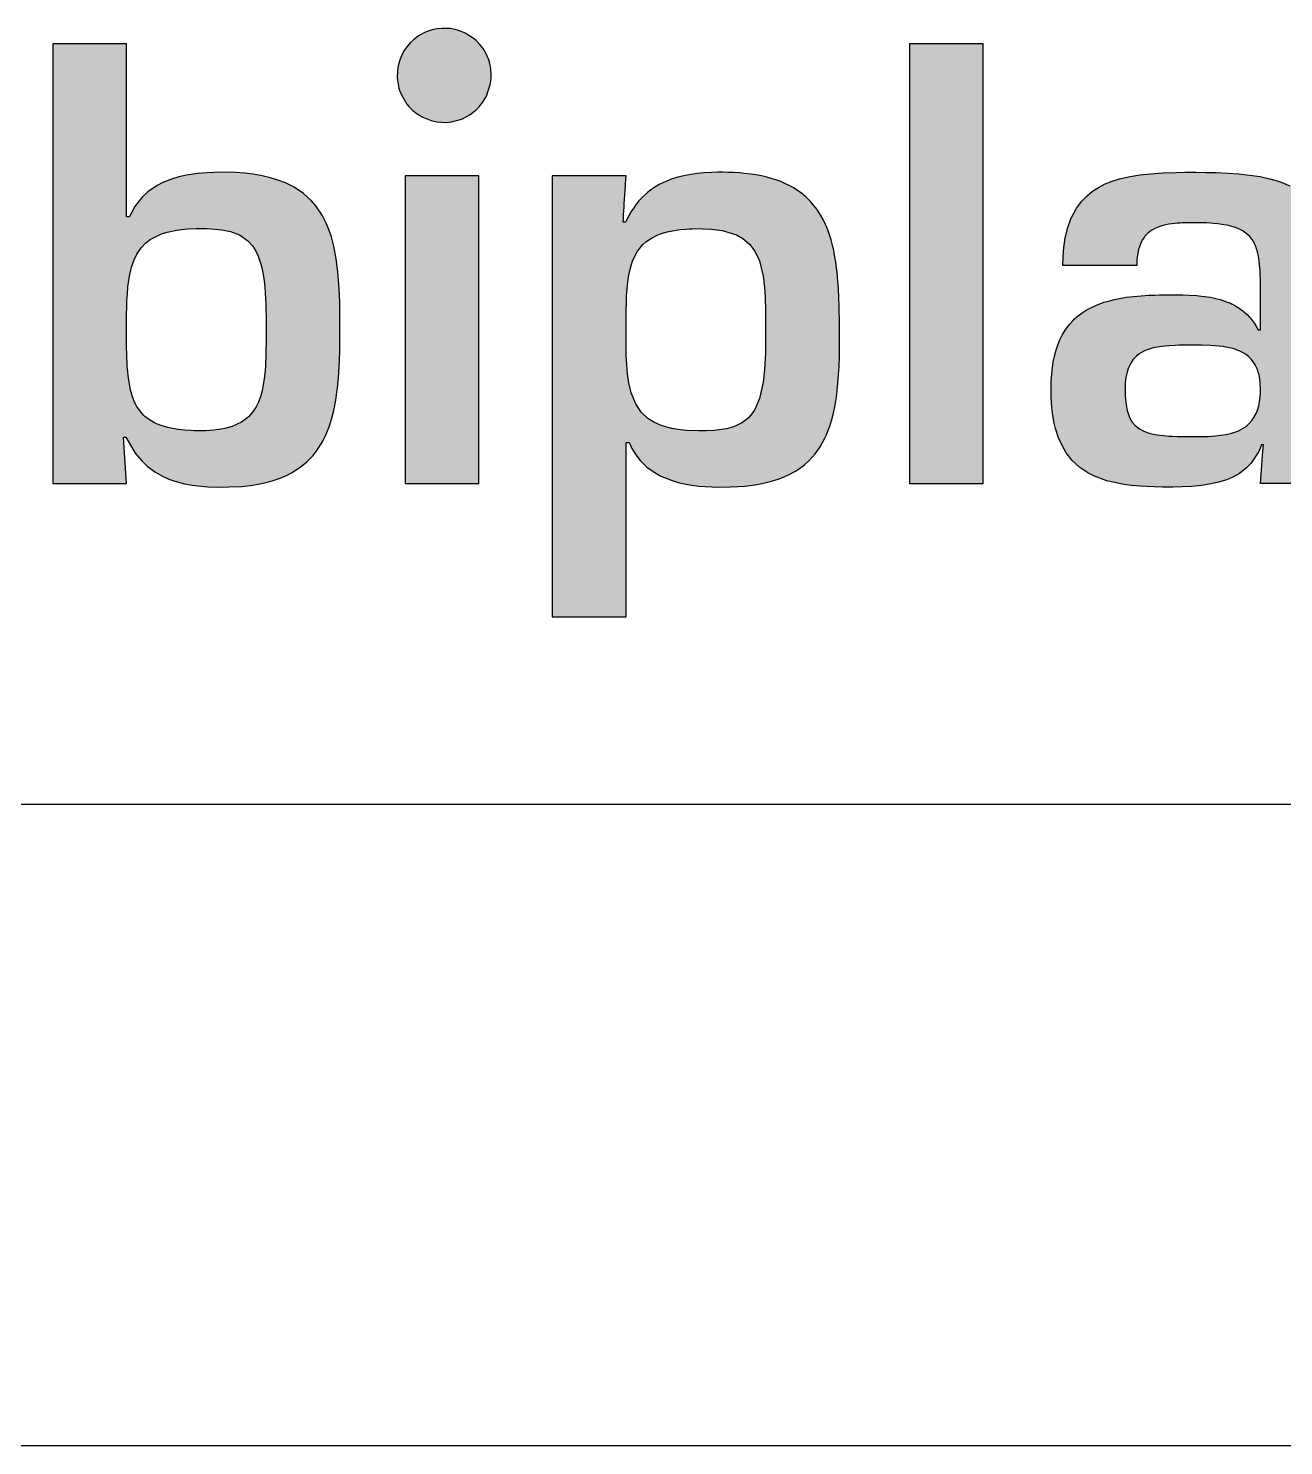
# Model space of a CAD drawing. Header units: millimetres. Extents: x -6000 to 67338, y -125 to 21000.
# Drawn here: x 51142 to 53099, y 0 to 2210 of the extents above; entities that cross this region are included whole.
import ezdxf
from ezdxf.enums import TextEntityAlignment as Align

# ---------------------------------------------------------------- set-up
doc = ezdxf.new("R2010")
doc.units = ezdxf.units.MM
doc.header["$LTSCALE"] = 50
for name, color, linetype in [('00KAD025', 2, 'Continuous'), ('00KAD070', 5, 'Continuous'), ('BL$2----', 7, 'Continuous'), ('BL$4----', 7, 'Continuous')]:
    doc.layers.add(name, color=color, linetype=linetype)
doc.styles.add('STABICAD-025', font='ISOCP.SHX', dxfattribs={"height": 125})
doc.styles.add('STABICAD-035', font='ISOCP.SHX', dxfattribs={"height": 175})
doc.styles.add('STABICAD-050', font='ISOCP.SHX', dxfattribs={"height": 250})

# ---------------------------------------------------------------- blocks, each defined once
blk = doc.blocks.new('A4-LANDSCAPE')
at = {"layer": '00KAD025', "linetype": 'Continuous'}
blk.add_line((0, 0), (297, 0), dxfattribs=at)
at = {"layer": '00KAD070', "linetype": 'Continuous'}
blk.add_line((10, 10), (287, 10), dxfattribs=at)
blk = doc.blocks.new('tb.logo')
h = blk.add_hatch(color=152)
h.paths.add_polyline_path([(22.567, 4.798), (21.415, 4.798), (21.415, 0), (22.567, 0)])
h.paths.add_polyline_path([(21.977, 5.633), (22.065, 5.632), (22.139, 5.64), (22.258, 5.669), (22.312, 5.689), (22.432, 5.754), (22.518, 5.821), (22.575, 5.879), (22.635, 5.957), (22.684, 6.04), (22.748, 6.239), (22.758, 6.323), (22.759, 6.384), (22.752, 6.468), (22.736, 6.549), (22.719, 6.606), (22.674, 6.709), (22.63, 6.781), (22.577, 6.849), (22.521, 6.906), (22.476, 6.944), (22.396, 6.999), (22.361, 7.018), (22.307, 7.043), (22.231, 7.07), (22.193, 7.08), (22.146, 7.089), (22.119, 7.093), (22.109, 7.094), (21.99, 7.098), (21.914, 7.09), (21.836, 7.074), (21.744, 7.043), (21.624, 6.979), (21.545, 6.919), (21.502, 6.879), (21.44, 6.807), (21.403, 6.753), (21.37, 6.693), (21.337, 6.618), (21.312, 6.535), (21.303, 6.489), (21.296, 6.442), (21.293, 6.324), (21.3, 6.257), (21.319, 6.166), (21.334, 6.12), (21.358, 6.061), (21.444, 5.918), (21.476, 5.879), (21.538, 5.817), (21.605, 5.764), (21.691, 5.712), (21.823, 5.66), (21.911, 5.64)])
h = blk.add_hatch(color=152)
h.paths.add_polyline_path([(17.074, 6.855), (15.922, 6.855), (15.922, 0), (17.074, 0), (17.028, 0.722), (17.064, 0.722), (17.21, 0.472), (17.31, 0.353), (17.395, 0.271), (17.514, 0.182), (17.633, 0.115), (17.733, 0.07), (17.827, 0.037), (17.976, -0.002), (18.097, -0.024), (18.19, -0.036), (18.339, -0.049), (18.5, -0.054), (18.668, -0.053), (18.867, -0.043), (19.006, -0.028), (19.126, -0.009), (19.292, 0.028), (19.372, 0.051), (19.468, 0.085), (19.578, 0.132), (19.657, 0.173), (19.803, 0.269), (19.885, 0.337), (19.982, 0.438), (20.042, 0.514), (20.128, 0.65), (20.187, 0.769), (20.233, 0.887), (20.274, 1.018), (20.304, 1.137), (20.335, 1.3), (20.353, 1.424), (20.361, 1.486), (20.376, 1.649), (20.387, 1.818), (20.392, 1.925), (20.396, 2.071), (20.399, 2.253), (20.4, 2.457), (20.4, 2.647), (20.397, 2.824), (20.389, 3.04), (20.369, 3.304), (20.343, 3.504), (20.305, 3.702), (20.266, 3.849), (20.233, 3.947), (20.192, 4.05), (20.122, 4.187), (20.022, 4.333), (19.958, 4.407), (19.83, 4.523), (19.685, 4.621), (19.551, 4.687), (19.432, 4.733), (19.318, 4.768), (19.19, 4.798), (19.045, 4.822), (18.912, 4.838), (18.774, 4.848), (18.575, 4.853), (18.446, 4.852), (18.327, 4.847), (18.186, 4.834), (18.01, 4.808), (17.891, 4.782), (17.789, 4.752), (17.638, 4.692), (17.551, 4.647), (17.407, 4.549), (17.324, 4.472), (17.268, 4.41), (17.202, 4.318), (17.154, 4.233), (17.121, 4.162), (17.119, 4.159), (17.074, 4.159), (17.074, 4.221), (17.074, 4.467)])
h.paths.add_polyline_path([(17.444, 3.807), (17.619, 3.894), (17.707, 3.921), (17.856, 3.952), (17.93, 3.961), (18.023, 3.97), (18.157, 3.976), (18.331, 3.975), (18.451, 3.968), (18.557, 3.957), (18.695, 3.929), (18.833, 3.878), (18.966, 3.787), (19.039, 3.706), (19.09, 3.624), (19.127, 3.544), (19.168, 3.422), (19.187, 3.342), (19.217, 3.167), (19.229, 3.057), (19.236, 2.975), (19.245, 2.8), (19.247, 2.703), (19.248, 2.612), (19.249, 2.518), (19.249, 2.419), (19.249, 2.365), (19.249, 2.32), (19.249, 2.266), (19.245, 1.991), (19.241, 1.892), (19.238, 1.839), (19.232, 1.756), (19.22, 1.639), (19.205, 1.539), (19.186, 1.444), (19.161, 1.355), (19.124, 1.257), (19.094, 1.198), (19.038, 1.113), (18.973, 1.04), (18.923, 0.998), (18.863, 0.958), (18.8, 0.924), (18.719, 0.891), (18.606, 0.859), (18.55, 0.848), (18.435, 0.832), (18.308, 0.824), (18.207, 0.822), (18.128, 0.824), (18.068, 0.826), (17.977, 0.832), (17.877, 0.844), (17.79, 0.858), (17.718, 0.873), (17.613, 0.905), (17.523, 0.941), (17.429, 0.995), (17.35, 1.056), (17.29, 1.122), (17.236, 1.2), (17.205, 1.257), (17.166, 1.354), (17.135, 1.462), (17.107, 1.61), (17.097, 1.685), (17.091, 1.749), (17.085, 1.829), (17.082, 1.889), (17.079, 1.957), (17.076, 2.04), (17.075, 2.1), (17.074, 2.165), (17.074, 2.21), (17.074, 2.263), (17.074, 2.492), (17.074, 2.652), (17.076, 2.734), (17.08, 2.85), (17.086, 2.952), (17.096, 3.068), (17.12, 3.234), (17.152, 3.374), (17.193, 3.491), (17.236, 3.579), (17.3, 3.675), (17.368, 3.747)], flags=16)
blk.add_hatch(color=152).paths.add_polyline_path([(29.276, 0), (30.427, 0), (30.427, 6.855), (29.276, 6.855)])
h = blk.add_hatch(color=152)
h.paths.add_polyline_path([(23.709, -2.075), (24.86, -2.075), (24.86, 0.64), (24.907, 0.64), (24.949, 0.546), (25.01, 0.449), (25.078, 0.362), (25.186, 0.257), (25.281, 0.186), (25.402, 0.117), (25.579, 0.046), (25.688, 0.014), (25.88, -0.024), (25.992, -0.038), (26.296, -0.054), (26.486, -0.053), (26.6, -0.047), (26.71, -0.038), (26.875, -0.017), (26.95, -0.004), (27.022, 0.01), (27.129, 0.037), (27.233, 0.071), (27.326, 0.106), (27.391, 0.136), (27.502, 0.196), (27.562, 0.235), (27.639, 0.292), (27.715, 0.36), (27.81, 0.466), (27.887, 0.575), (27.961, 0.71), (27.985, 0.761), (28.007, 0.816), (28.036, 0.894), (28.067, 0.997), (28.093, 1.098), (28.118, 1.223), (28.138, 1.345), (28.152, 1.451), (28.163, 1.564), (28.173, 1.699), (28.18, 1.828), (28.185, 1.981), (28.187, 2.107), (28.187, 2.24), (28.187, 2.308), (28.187, 2.4), (28.187, 2.483), (28.186, 2.572), (28.184, 2.679), (28.182, 2.772), (28.178, 2.886), (28.171, 3.046), (28.158, 3.215), (28.149, 3.304), (28.142, 3.361), (28.136, 3.413), (28.129, 3.46), (28.117, 3.529), (28.105, 3.599), (28.092, 3.658), (28.079, 3.714), (28.068, 3.759), (28.056, 3.802), (28.032, 3.877), (28.005, 3.955), (27.994, 3.983), (27.971, 4.037), (27.933, 4.116), (27.897, 4.181), (27.857, 4.246), (27.819, 4.298), (27.784, 4.343), (27.742, 4.392), (27.696, 4.439), (27.66, 4.472), (27.629, 4.499), (27.608, 4.516), (27.539, 4.567), (27.481, 4.604), (27.411, 4.644), (27.335, 4.681), (27.271, 4.708), (27.211, 4.73), (27.138, 4.754), (27.055, 4.777), (26.972, 4.796), (26.885, 4.812), (26.804, 4.825), (26.705, 4.837), (26.634, 4.843), (26.531, 4.849), (26.454, 4.852), (26.373, 4.853), (26.285, 4.853), (26.192, 4.85), (26.071, 4.844), (25.976, 4.835), (25.872, 4.821), (25.785, 4.805), (25.738, 4.795), (25.665, 4.776), (25.562, 4.744), (25.519, 4.727), (25.446, 4.696), (25.376, 4.661), (25.311, 4.622), (25.247, 4.579), (25.187, 4.532), (25.119, 4.469), (25.056, 4.401), (25.009, 4.342), (24.979, 4.3), (24.941, 4.242), (24.904, 4.179), (24.875, 4.124), (24.857, 4.088), (24.852, 4.077), (24.815, 4.077), (24.819, 4.135), (24.822, 4.187), (24.826, 4.257), (24.83, 4.311), (24.833, 4.36), (24.838, 4.435), (24.842, 4.503), (24.846, 4.573), (24.85, 4.63), (24.852, 4.66), (24.857, 4.749), (24.86, 4.798), (23.709, 4.798)])
h.paths.add_polyline_path([(24.939, 3.401), (24.966, 3.481), (25.038, 3.623), (25.062, 3.657), (25.124, 3.728), (25.167, 3.767), (25.254, 3.827), (25.356, 3.878), (25.413, 3.899), (25.499, 3.924), (25.583, 3.942), (25.639, 3.952), (25.702, 3.96), (25.795, 3.969), (25.866, 3.973), (25.924, 3.975), (26.19, 3.969), (26.357, 3.947), (26.581, 3.878), (26.682, 3.821), (26.784, 3.735), (26.868, 3.623), (26.939, 3.472), (26.997, 3.234), (27.018, 3.056), (27.028, 2.901), (27.034, 2.698), (27.036, 2.552), (27.036, 2.274), (27.033, 2.037), (27.019, 1.773), (26.997, 1.58), (26.941, 1.329), (26.867, 1.156), (26.82, 1.085), (26.762, 1.019), (26.662, 0.944), (26.536, 0.886), (26.425, 0.856), (26.229, 0.83), (26.108, 0.824), (25.988, 0.823), (25.804, 0.829), (25.711, 0.838), (25.572, 0.859), (25.421, 0.899), (25.302, 0.95), (25.199, 1.015), (25.097, 1.111), (25.011, 1.241), (24.942, 1.416), (24.905, 1.572), (24.885, 1.711), (24.872, 1.858), (24.864, 1.999), (24.861, 2.104), (24.86, 2.244), (24.86, 2.348), (24.86, 2.55), (24.862, 2.696), (24.865, 2.822), (24.869, 2.926), (24.888, 3.147), (24.899, 3.222), (24.918, 3.322)], flags=16)
h = blk.add_hatch(color=152)
h.paths.add_polyline_path([(32.435, 4.715), (32.328, 4.671), (32.224, 4.618), (32.133, 4.559), (32.046, 4.488), (31.964, 4.405), (31.88, 4.292), (31.793, 4.126), (31.745, 3.991), (31.706, 3.831), (31.683, 3.679), (31.673, 3.542), (31.669, 3.4), (32.821, 3.4), (32.821, 3.444), (32.823, 3.491), (32.829, 3.54), (32.831, 3.563), (32.844, 3.633), (32.856, 3.675), (32.876, 3.735), (32.905, 3.795), (32.94, 3.846), (32.976, 3.887), (33.009, 3.916), (33.048, 3.945), (33.087, 3.968), (33.143, 3.994), (33.183, 4.009), (33.231, 4.023), (33.273, 4.033), (33.323, 4.043), (33.37, 4.05), (33.431, 4.057), (33.513, 4.063), (33.57, 4.065), (33.628, 4.066), (33.671, 4.067), (33.73, 4.067), (33.789, 4.066), (33.852, 4.065), (33.909, 4.063), (33.969, 4.06), (34.019, 4.056), (34.077, 4.05), (34.134, 4.043), (34.178, 4.036), (34.242, 4.024), (34.282, 4.014), (34.368, 3.988), (34.423, 3.965), (34.482, 3.934), (34.534, 3.896), (34.582, 3.851), (34.625, 3.799), (34.658, 3.737), (34.684, 3.678), (34.704, 3.611), (34.719, 3.54), (34.729, 3.477), (34.736, 3.409), (34.743, 3.317), (34.749, 3.132), (34.749, 2.429), (34.749, 2.395), (34.713, 2.395), (34.692, 2.435), (34.655, 2.496), (34.593, 2.577), (34.576, 2.597), (34.541, 2.634), (34.509, 2.664), (34.472, 2.695), (34.445, 2.715), (34.416, 2.736), (34.351, 2.775), (34.314, 2.795), (34.308, 2.798), (34.28, 2.811), (34.218, 2.836), (34.122, 2.868), (34.074, 2.881), (34.012, 2.895), (33.966, 2.904), (33.875, 2.917), (33.791, 2.927), (33.758, 2.93), (33.638, 2.937), (33.541, 2.941), (33.487, 2.942), (33.41, 2.943), (33.333, 2.943), (33.271, 2.943), (33.174, 2.942), (33.102, 2.94), (33.055, 2.939), (33.007, 2.937), (32.89, 2.929), (32.769, 2.918), (32.66, 2.904), (32.576, 2.891), (32.473, 2.87), (32.418, 2.857), (32.31, 2.826), (32.193, 2.783), (32.135, 2.757), (32.032, 2.703), (31.984, 2.672), (31.914, 2.622), (31.851, 2.567), (31.822, 2.539), (31.776, 2.488), (31.744, 2.448), (31.703, 2.39), (31.659, 2.316), (31.622, 2.24), (31.595, 2.176), (31.57, 2.103), (31.543, 2.005), (31.52, 1.897), (31.501, 1.766), (31.496, 1.704), (31.489, 1.599), (31.487, 1.488), (31.489, 1.348), (31.499, 1.185), (31.515, 1.061), (31.536, 0.942), (31.556, 0.857), (31.603, 0.711), (31.656, 0.593), (31.721, 0.48), (31.81, 0.366), (31.932, 0.253), (32.059, 0.168), (32.164, 0.115), (32.356, 0.045), (32.452, 0.02), (32.62, -0.013), (32.737, -0.028), (32.875, -0.041), (33.09, -0.052), (33.221, -0.054), (33.384, -0.054), (33.529, -0.052), (33.673, -0.045), (33.829, -0.03), (33.983, -0.006), (34.097, 0.02), (34.224, 0.061), (34.316, 0.101), (34.421, 0.159), (34.534, 0.246), (34.599, 0.312), (34.723, 0.499), (34.768, 0.603), (34.795, 0.603), (34.788, 0.505), (34.749, 0), (35.901, 0), (35.901, 3.007), (35.901, 3.176), (35.871, 3.548), (35.859, 3.627), (35.831, 3.779), (35.798, 3.907), (35.75, 4.049), (35.666, 4.222), (35.578, 4.352), (35.471, 4.466), (35.336, 4.57), (35.205, 4.644), (35.048, 4.708), (34.915, 4.748), (34.743, 4.786), (34.578, 4.811), (34.405, 4.83), (34.246, 4.841), (34.056, 4.849), (33.889, 4.852), (33.736, 4.853), (33.572, 4.853), (33.436, 4.851), (33.234, 4.845), (33.035, 4.832), (32.871, 4.814), (32.716, 4.789), (32.554, 4.752)])
h.paths.add_polyline_path([(33.077, 2.116), (33.174, 2.134), (33.26, 2.145), (33.329, 2.15), (33.421, 2.154), (33.486, 2.156), (33.565, 2.157), (33.667, 2.157), (33.745, 2.157), (33.833, 2.156), (33.972, 2.152), (34.173, 2.134), (34.214, 2.128), (34.317, 2.105), (34.364, 2.091), (34.426, 2.067), (34.478, 2.041), (34.524, 2.012), (34.57, 1.976), (34.618, 1.928), (34.668, 1.852), (34.702, 1.777), (34.723, 1.715), (34.738, 1.635), (34.746, 1.561), (34.749, 1.468), (34.748, 1.412), (34.744, 1.351), (34.734, 1.273), (34.722, 1.213), (34.703, 1.147), (34.681, 1.091), (34.648, 1.028), (34.622, 0.99), (34.565, 0.927), (34.524, 0.892), (34.48, 0.863), (34.406, 0.824), (34.349, 0.802), (34.298, 0.786), (34.213, 0.766), (34.128, 0.753), (34.046, 0.744), (33.936, 0.736), (33.852, 0.733), (33.774, 0.732), (33.709, 0.732), (33.598, 0.732), (33.524, 0.733), (33.45, 0.735), (33.371, 0.738), (33.315, 0.741), (33.236, 0.748), (33.139, 0.76), (33.081, 0.771), (33.033, 0.782), (32.984, 0.797), (32.919, 0.823), (32.865, 0.852), (32.797, 0.905), (32.751, 0.96), (32.71, 1.03), (32.691, 1.078), (32.672, 1.138), (32.659, 1.2), (32.649, 1.265), (32.644, 1.315), (32.64, 1.38), (32.638, 1.455), (32.639, 1.53), (32.642, 1.577), (32.651, 1.652), (32.669, 1.737), (32.686, 1.792), (32.727, 1.88), (32.763, 1.933), (32.815, 1.989), (32.861, 2.025), (32.953, 2.077)], flags=16)
at = {"color": 152}
for points in [[(22.109, 7.094), (21.99, 7.098), (21.914, 7.09), (21.836, 7.074), (21.744, 7.043), (21.624, 6.979), (21.545, 6.919), (21.502, 6.879), (21.44, 6.807), (21.403, 6.753), (21.37, 6.693), (21.337, 6.618), (21.312, 6.535), (21.303, 6.489), (21.296, 6.442), (21.293, 6.324), (21.3, 6.257), (21.319, 6.166), (21.334, 6.12), (21.358, 6.061), (21.444, 5.918), (21.476, 5.879), (21.538, 5.817), (21.605, 5.764), (21.691, 5.712), (21.823, 5.66), (21.911, 5.64), (21.977, 5.633), (22.065, 5.632), (22.139, 5.64), (22.258, 5.669), (22.312, 5.689), (22.432, 5.754), (22.518, 5.821), (22.575, 5.879), (22.635, 5.957), (22.684, 6.04), (22.748, 6.239), (22.758, 6.323), (22.759, 6.384), (22.752, 6.468), (22.736, 6.549), (22.719, 6.606), (22.674, 6.709), (22.63, 6.781), (22.577, 6.849), (22.521, 6.906), (22.476, 6.944), (22.396, 6.999), (22.361, 7.018), (22.307, 7.043), (22.231, 7.07), (22.193, 7.08), (22.146, 7.089), (22.119, 7.093), (22.109, 7.094)], [(17.074, 6.855), (15.922, 6.855), (15.922, 0), (17.074, 0), (17.028, 0.722), (17.064, 0.722), (17.21, 0.472), (17.31, 0.353), (17.395, 0.271), (17.514, 0.182), (17.633, 0.115), (17.733, 0.07), (17.827, 0.037), (17.976, -0.002), (18.097, -0.024), (18.19, -0.036), (18.339, -0.049), (18.5, -0.054), (18.668, -0.053), (18.867, -0.043), (19.006, -0.028), (19.126, -0.009), (19.292, 0.028), (19.372, 0.051), (19.468, 0.085), (19.578, 0.132), (19.657, 0.173), (19.803, 0.269), (19.885, 0.337), (19.982, 0.438), (20.042, 0.514), (20.128, 0.65), (20.187, 0.769), (20.233, 0.887), (20.274, 1.018), (20.304, 1.137), (20.335, 1.3), (20.353, 1.424), (20.361, 1.486), (20.376, 1.649), (20.387, 1.818), (20.392, 1.925), (20.396, 2.071), (20.399, 2.253), (20.4, 2.457), (20.4, 2.647), (20.397, 2.824), (20.389, 3.04), (20.369, 3.304), (20.343, 3.504), (20.305, 3.702), (20.266, 3.849), (20.233, 3.947), (20.192, 4.05), (20.122, 4.187), (20.022, 4.333), (19.958, 4.407), (19.83, 4.523), (19.685, 4.621), (19.551, 4.687), (19.432, 4.733), (19.318, 4.768), (19.19, 4.798), (19.045, 4.822), (18.912, 4.838), (18.774, 4.848), (18.575, 4.853), (18.446, 4.852), (18.327, 4.847), (18.186, 4.834), (18.01, 4.808), (17.891, 4.782), (17.789, 4.752), (17.638, 4.692), (17.551, 4.647), (17.407, 4.549), (17.324, 4.472), (17.268, 4.41), (17.202, 4.318), (17.154, 4.233), (17.121, 4.162), (17.119, 4.159), (17.074, 4.159), (17.074, 4.221), (17.074, 4.467), (17.074, 6.855)], [(30.427, 6.855), (29.276, 6.855), (29.276, 0), (30.427, 0), (30.427, 6.855)], [(22.567, 4.798), (21.415, 4.798), (21.415, 0), (22.567, 0), (22.567, 4.798)], [(24.86, 4.798), (23.709, 4.798), (23.709, -2.075), (24.86, -2.075), (24.86, 0.64), (24.907, 0.64), (24.949, 0.546), (25.01, 0.449), (25.078, 0.362), (25.186, 0.257), (25.281, 0.186), (25.402, 0.117), (25.579, 0.046), (25.688, 0.014), (25.88, -0.024), (25.992, -0.038), (26.296, -0.054), (26.486, -0.053), (26.6, -0.047), (26.71, -0.038), (26.875, -0.017), (26.95, -0.004), (27.022, 0.01), (27.129, 0.037), (27.233, 0.071), (27.326, 0.106), (27.391, 0.136), (27.502, 0.196), (27.562, 0.235), (27.639, 0.292), (27.715, 0.36), (27.81, 0.466), (27.887, 0.575), (27.961, 0.71), (27.985, 0.761), (28.007, 0.816), (28.036, 0.894), (28.067, 0.997), (28.093, 1.098), (28.118, 1.223), (28.138, 1.345), (28.152, 1.451), (28.163, 1.564), (28.173, 1.699), (28.18, 1.828), (28.185, 1.981), (28.187, 2.107), (28.187, 2.24), (28.187, 2.308), (28.187, 2.4), (28.187, 2.483), (28.186, 2.572), (28.184, 2.679), (28.182, 2.772), (28.178, 2.886), (28.171, 3.046), (28.158, 3.215), (28.149, 3.304), (28.142, 3.361), (28.136, 3.413), (28.129, 3.46), (28.117, 3.529), (28.105, 3.599), (28.092, 3.658), (28.079, 3.714), (28.068, 3.759), (28.056, 3.802), (28.032, 3.877), (28.005, 3.955), (27.994, 3.983), (27.971, 4.037), (27.933, 4.116), (27.897, 4.181), (27.857, 4.246), (27.819, 4.298), (27.784, 4.343), (27.742, 4.392), (27.696, 4.439), (27.66, 4.472), (27.629, 4.499), (27.608, 4.516), (27.539, 4.567), (27.481, 4.604), (27.411, 4.644), (27.335, 4.681), (27.271, 4.708), (27.211, 4.73), (27.138, 4.754), (27.055, 4.777), (26.972, 4.796), (26.885, 4.812), (26.804, 4.825), (26.705, 4.837), (26.634, 4.843), (26.531, 4.849), (26.454, 4.852), (26.373, 4.853), (26.285, 4.853), (26.192, 4.85), (26.071, 4.844), (25.976, 4.835), (25.872, 4.821), (25.785, 4.805), (25.738, 4.795), (25.665, 4.776), (25.562, 4.744), (25.519, 4.727), (25.446, 4.696), (25.376, 4.661), (25.311, 4.622), (25.247, 4.579), (25.187, 4.532), (25.119, 4.469), (25.056, 4.401), (25.009, 4.342), (24.979, 4.3), (24.941, 4.242), (24.904, 4.179), (24.875, 4.124), (24.857, 4.088), (24.852, 4.077), (24.815, 4.077), (24.819, 4.135), (24.822, 4.187), (24.826, 4.257), (24.83, 4.311), (24.833, 4.36), (24.838, 4.435), (24.842, 4.503), (24.846, 4.573), (24.85, 4.63), (24.852, 4.66), (24.857, 4.749), (24.86, 4.798)], [(32.821, 3.4), (31.669, 3.4), (31.673, 3.542), (31.683, 3.679), (31.706, 3.831), (31.745, 3.991), (31.793, 4.126), (31.88, 4.292), (31.964, 4.405), (32.046, 4.488), (32.133, 4.559), (32.224, 4.618), (32.328, 4.671), (32.435, 4.715), (32.554, 4.752), (32.716, 4.789), (32.871, 4.814), (33.035, 4.832), (33.234, 4.845), (33.436, 4.851), (33.572, 4.853), (33.736, 4.853), (33.889, 4.852), (34.056, 4.849), (34.246, 4.841), (34.405, 4.83), (34.578, 4.811), (34.743, 4.786), (34.915, 4.748), (35.048, 4.708), (35.205, 4.644)], [(35.901, 0), (34.749, 0), (34.788, 0.505), (34.795, 0.603), (34.768, 0.603), (34.723, 0.499), (34.599, 0.312), (34.534, 0.246), (34.421, 0.159), (34.316, 0.101), (34.224, 0.061), (34.097, 0.02), (33.983, -0.006), (33.829, -0.03), (33.673, -0.045), (33.529, -0.052), (33.384, -0.054), (33.221, -0.054), (33.09, -0.052), (32.875, -0.041), (32.737, -0.028), (32.62, -0.013), (32.452, 0.02), (32.356, 0.045), (32.164, 0.115), (32.059, 0.168), (31.932, 0.253), (31.81, 0.366), (31.721, 0.48), (31.656, 0.593), (31.603, 0.711), (31.556, 0.857), (31.536, 0.942), (31.515, 1.061), (31.499, 1.185), (31.489, 1.348), (31.487, 1.488), (31.489, 1.599), (31.496, 1.704), (31.501, 1.766), (31.52, 1.897), (31.543, 2.005), (31.57, 2.103), (31.595, 2.176), (31.622, 2.24), (31.659, 2.316), (31.703, 2.39), (31.744, 2.448), (31.776, 2.488), (31.822, 2.539), (31.851, 2.567), (31.914, 2.622), (31.984, 2.672), (32.032, 2.703), (32.135, 2.757), (32.193, 2.783), (32.31, 2.826), (32.418, 2.857), (32.473, 2.87), (32.576, 2.891), (32.66, 2.904), (32.769, 2.918), (32.89, 2.929), (33.007, 2.937), (33.055, 2.939), (33.102, 2.94), (33.174, 2.942), (33.271, 2.943), (33.333, 2.943), (33.41, 2.943), (33.487, 2.942), (33.541, 2.941), (33.638, 2.937), (33.758, 2.93), (33.791, 2.927), (33.875, 2.917), (33.966, 2.904), (34.012, 2.895), (34.074, 2.881), (34.122, 2.868), (34.218, 2.836), (34.28, 2.811), (34.308, 2.798), (34.314, 2.795), (34.351, 2.775), (34.416, 2.736), (34.445, 2.715), (34.472, 2.695), (34.509, 2.664), (34.541, 2.634), (34.576, 2.597), (34.593, 2.577), (34.655, 2.496), (34.692, 2.435), (34.713, 2.395), (34.749, 2.395), (34.749, 2.429), (34.749, 3.132), (34.743, 3.317), (34.736, 3.409), (34.729, 3.477), (34.719, 3.54), (34.704, 3.611), (34.69, 3.658), (34.676, 3.695), (34.658, 3.737), (34.633, 3.783), (34.614, 3.812), (34.582, 3.851), (34.534, 3.896), (34.494, 3.925), (34.468, 3.942), (34.423, 3.965), (34.381, 3.983), (34.358, 3.991), (34.282, 4.014), (34.26, 4.02), (34.228, 4.027), (34.178, 4.036), (34.147, 4.041), (34.123, 4.045), (34.077, 4.05), (34.019, 4.056), (33.969, 4.06), (33.909, 4.063), (33.869, 4.065), (33.835, 4.066), (33.789, 4.066), (33.73, 4.067), (33.671, 4.067), (33.628, 4.066), (33.57, 4.065), (33.533, 4.063), (33.499, 4.062), (33.453, 4.058), (33.413, 4.055), (33.37, 4.05), (33.323, 4.043), (33.273, 4.033), (33.231, 4.023), (33.183, 4.009), (33.143, 3.994), (33.092, 3.97), (33.08, 3.964), (33.048, 3.945), (33.009, 3.916), (32.99, 3.899), (32.964, 3.873), (32.948, 3.855), (32.935, 3.837), (32.916, 3.81), (32.896, 3.776), (32.884, 3.75), (32.872, 3.722), (32.856, 3.675), (32.849, 3.653), (32.841, 3.616), (32.831, 3.563), (32.829, 3.54), (32.823, 3.491), (32.821, 3.444), (32.821, 3.4)], [(17.074, 2.267), (17.074, 2.492), (17.074, 2.652), (17.076, 2.734), (17.08, 2.85), (17.086, 2.952), (17.096, 3.068), (17.12, 3.234), (17.152, 3.374), (17.193, 3.491), (17.236, 3.579), (17.3, 3.675), (17.368, 3.747), (17.444, 3.807), (17.619, 3.894), (17.707, 3.921), (17.856, 3.952), (17.93, 3.961), (18.023, 3.97), (18.157, 3.976), (18.331, 3.975), (18.451, 3.968), (18.557, 3.957), (18.695, 3.929), (18.833, 3.878), (18.966, 3.787), (19.039, 3.706), (19.09, 3.624), (19.127, 3.544), (19.168, 3.422), (19.187, 3.342), (19.217, 3.167), (19.229, 3.057), (19.236, 2.975), (19.245, 2.8), (19.247, 2.703), (19.248, 2.612), (19.249, 2.518), (19.249, 2.419), (19.249, 2.365), (19.249, 2.32), (19.249, 2.266), (19.245, 2.003), (19.244, 1.969), (19.241, 1.892), (19.238, 1.839), (19.232, 1.756), (19.22, 1.639), (19.205, 1.539), (19.186, 1.444), (19.161, 1.355), (19.124, 1.257), (19.094, 1.198), (19.038, 1.113), (18.973, 1.04), (18.923, 0.998), (18.863, 0.958), (18.8, 0.924), (18.719, 0.891), (18.606, 0.859), (18.55, 0.848), (18.435, 0.832), (18.308, 0.824), (18.22, 0.823), (18.188, 0.823), (18.128, 0.824), (18.068, 0.826), (17.977, 0.832), (17.877, 0.844), (17.79, 0.858), (17.718, 0.873), (17.613, 0.905), (17.542, 0.933), (17.509, 0.949), (17.429, 0.995), (17.361, 1.048), (17.34, 1.068), (17.29, 1.122), (17.236, 1.2), (17.205, 1.257), (17.166, 1.354), (17.135, 1.462), (17.107, 1.61), (17.097, 1.685), (17.091, 1.749), (17.085, 1.829), (17.082, 1.889), (17.079, 1.957), (17.076, 2.04), (17.075, 2.1), (17.074, 2.165), (17.074, 2.21), (17.074, 2.255), (17.074, 2.267)], [(25.924, 3.975), (26.19, 3.969), (26.357, 3.947), (26.581, 3.878), (26.682, 3.821), (26.784, 3.735), (26.868, 3.623), (26.939, 3.472), (26.997, 3.234), (27.018, 3.056), (27.028, 2.901), (27.034, 2.698), (27.036, 2.552), (27.036, 2.274), (27.033, 2.037), (27.019, 1.773), (26.997, 1.58), (26.941, 1.329), (26.867, 1.156), (26.82, 1.085), (26.762, 1.019), (26.662, 0.944), (26.536, 0.886), (26.425, 0.856), (26.229, 0.83), (26.108, 0.824), (25.988, 0.823), (25.804, 0.829), (25.711, 0.838), (25.572, 0.859), (25.421, 0.899), (25.302, 0.95), (25.199, 1.015), (25.097, 1.111), (25.011, 1.241), (24.942, 1.416), (24.905, 1.572), (24.885, 1.711), (24.872, 1.858), (24.864, 1.999), (24.861, 2.104), (24.86, 2.244), (24.86, 2.348), (24.86, 2.55), (24.862, 2.696), (24.865, 2.822), (24.869, 2.926), (24.888, 3.147), (24.899, 3.222), (24.918, 3.322), (24.939, 3.401), (24.966, 3.481), (25.038, 3.623), (25.062, 3.657), (25.124, 3.728), (25.167, 3.767), (25.254, 3.827), (25.356, 3.878), (25.413, 3.899), (25.499, 3.924), (25.583, 3.942), (25.639, 3.952), (25.702, 3.96), (25.795, 3.969), (25.85, 3.972), (25.888, 3.974), (25.924, 3.975)], [(34.171, 2.135), (33.972, 2.152), (33.833, 2.156), (33.745, 2.157), (33.667, 2.157), (33.565, 2.157), (33.486, 2.156), (33.421, 2.154), (33.329, 2.15), (33.26, 2.145), (33.174, 2.134), (33.077, 2.116), (32.968, 2.081), (32.94, 2.069), (32.861, 2.025), (32.815, 1.989), (32.763, 1.933), (32.727, 1.88), (32.686, 1.792), (32.669, 1.737), (32.651, 1.652), (32.642, 1.577), (32.639, 1.53), (32.638, 1.455), (32.64, 1.38), (32.644, 1.315), (32.649, 1.265), (32.659, 1.2), (32.672, 1.138), (32.691, 1.078), (32.71, 1.03), (32.751, 0.96), (32.797, 0.905), (32.865, 0.852), (32.919, 0.823), (32.984, 0.797), (33.033, 0.782), (33.081, 0.771), (33.139, 0.76), (33.236, 0.748), (33.315, 0.741), (33.371, 0.738), (33.45, 0.735), (33.524, 0.733), (33.598, 0.732), (33.709, 0.732), (33.774, 0.732), (33.852, 0.733), (33.936, 0.736), (34.046, 0.744), (34.128, 0.753), (34.213, 0.766), (34.298, 0.786), (34.349, 0.802), (34.406, 0.824), (34.48, 0.863), (34.524, 0.892), (34.565, 0.927), (34.622, 0.99), (34.648, 1.028), (34.681, 1.091), (34.703, 1.147), (34.722, 1.213), (34.734, 1.273), (34.744, 1.351), (34.748, 1.412), (34.749, 1.468), (34.746, 1.561), (34.738, 1.635), (34.727, 1.693), (34.716, 1.736), (34.702, 1.777), (34.668, 1.852), (34.627, 1.915), (34.604, 1.942), (34.57, 1.976), (34.524, 2.012), (34.478, 2.041), (34.426, 2.067), (34.364, 2.091), (34.317, 2.105), (34.214, 2.128), (34.181, 2.133), (34.171, 2.135)]]:
    blk.add_lwpolyline(points, dxfattribs=at)
blk = doc.blocks.new('Title block')
blk.add_blockref('tb.logo', (-177.5, 15))
at = {"linetype": 'Continuous'}
for tag, height, style, p in [('DW_DISCIPLINE', 2.5, 'STABICAD-025', (-40, 52.5)), ('DW_PHASE', 2.5, 'STABICAD-025', (-40, 47.5)), ('PR_DESCRIPTION', 3.5, 'STABICAD-035', (-177.5, 45)), ('DW_TYPE', 2.5, 'STABICAD-025', (-40, 42.5)), ('DW_DATE', 2.5, 'STABICAD-025', (-40, 37.5)), ('DW_DESCRIPTION', 2.5, 'STABICAD-025', (-177.5, 33.3)), ('DW_INITIALS', 2.5, 'STABICAD-025', (-40, 32.5)), ('DW_DESCRIPTION2', 2.5, 'STABICAD-025', (-177.5, 29.2)), ('DW_SCALE', 2.5, 'STABICAD-025', (-40, 27.5)), ('DW_PAPERSIZE', 5, 'STABICAD-050', (-41.5, 15)), ('MOD_CODE_', 5, 'STABICAD-050', (-24.5, 15))]:
    blk.add_attdef(tag, text='', height=height, dxfattribs=dict(at, style=style)).set_placement(p, align=Align.MIDDLE_LEFT)
at = {"linetype": 'Continuous', "style": 'STABICAD-025'}
blk.add_attdef('DW_NAME', text='', height=2.5, dxfattribs=at).set_placement((-12.5, 3.75), align=Align.RIGHT)

msp = doc.modelspace()

# ---------------------------------------------------------------- block references
at = {"layer": 'BL$2----', "xscale": 100, "yscale": 100, "zscale": 100}
msp.add_blockref('A4-LANDSCAPE', (37637.8, 0), dxfattribs=at)
at = {"layer": 'BL$4----', "xscale": 100, "yscale": 100, "zscale": 100}
msp.add_blockref('Title block', (67337.8, 0), dxfattribs=at)

doc.saveas('drawing.dxf')
